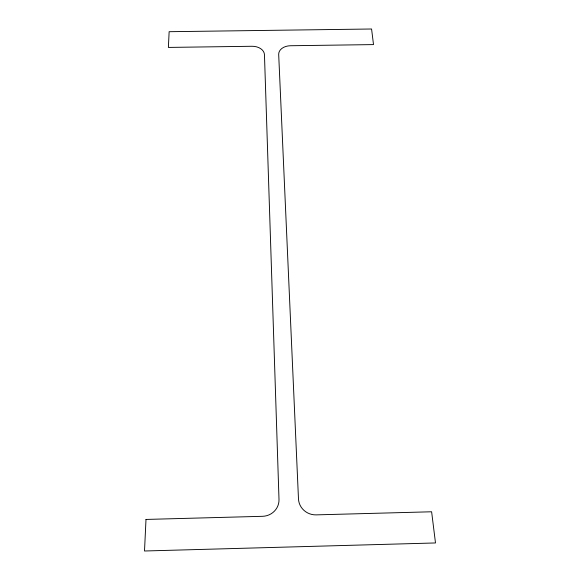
<?xml version="1.0" encoding="UTF-8"?>
<svg xmlns="http://www.w3.org/2000/svg" width="580" height="580" viewBox="0 0 580 580"><rect width="100%" height="100%" fill="white"/><g stroke="black" fill="none" stroke-linecap="round" stroke-linejoin="round"><path stroke-width="0.87" d="M146 519.433L144.507 551L435.493 542.952L431.622 511.777L316.151 514.873A16.864 16.146 18.1 0 1 298.482 498.945L278.69 54.498A12.267 8.642 1.5 0 1 290.478 45.74L373.513 44.595L371.577 29L169.135 31.704L168.388 47.422L251.988 46.27A12.282 8.664 -0.3 0 1 264.458 54.694L279.002 499.46A16.827 16.255 -4.6 0 1 262.559 516.309L146 519.433"/></g></svg>
